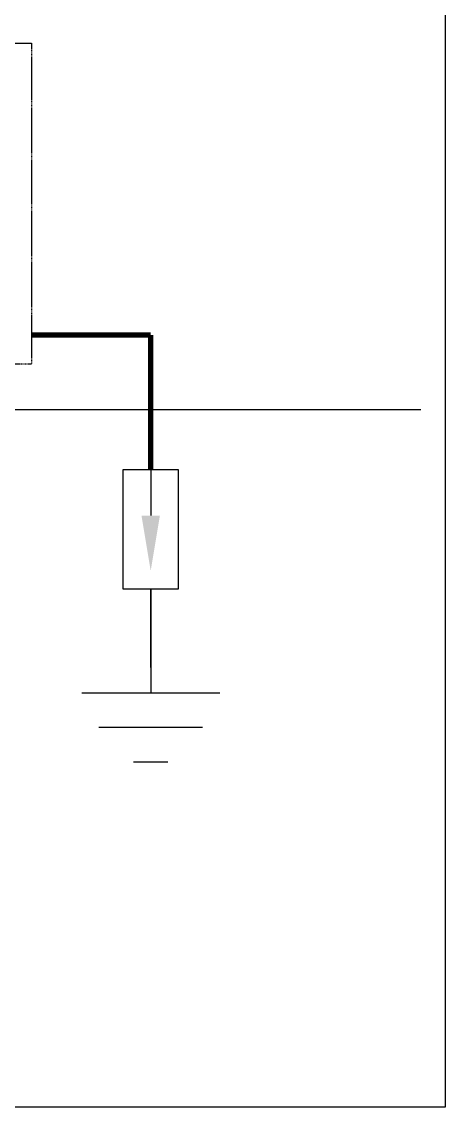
# Model space of a CAD drawing. Extents: x -137808 to 103746506, y -332957 to -111547.
# Drawn here: x 43057 to 45821, y -162320 to -155242 of the extents above; entities that cross this region are included whole.
import ezdxf

# ---------------------------------------------------------------- set-up
doc = ezdxf.new("R2010")
doc.units = 0
doc.header["$LTSCALE"] = 25
doc.header["$MEASUREMENT"] = 0
doc.linetypes.add('DASH', pattern=[0.35, 0.25, -0.1])
doc.layers.get('0').update_dxf_attribs({"linetype": 'CONTINUOUS'})
doc.layers.add('EQUIP-设备', color=3, linetype='CONTINUOUS')
doc.layers.add('电-接地防雷-表格', color=3, linetype='CONTINUOUS')
doc.styles.get("Standard").update_dxf_attribs({"font": 'GBENOR', "bigfont": 'GBCBIG'})

msp = doc.modelspace()

# ---------------------------------------------------------------- linework, layer by layer
at = {"color": 2}
msp.add_lwpolyline([(27331.3, -152063.6), (45820.6, -152063.6), (45820.6, -162319.8), (27331.3, -162319.8)], close=True, dxfattribs=at)
at = {"layer": 'EQUIP-设备'}
for p, q in [((43898.7, -157284.5), (43898.7, -158462.3)), ((43718.7, -158942.3), (43718.7, -158162.3)), ((43718.7, -158162.3), (44078.7, -158162.3)), ((44078.7, -158162.3), (44078.7, -158942.3)), ((44078.7, -158942.3), (43718.7, -158942.3)), ((43898.7, -158942.3), (43898.7, -159617.3)), ((43898.7, -159452.3), (43898.7, -158942.3)), ((43448.7, -159617.3), (44348.7, -159617.3)), ((43561.2, -159842.3), (44236.2, -159842.3)), ((43786.2, -160067.3), (44011.2, -160067.3))]:
    msp.add_line(p, q, dxfattribs=at)
at = {"layer": 'EQUIP-设备', "const_width": 36, "flags": 128}
for points in [[(43898.7, -157284.5), (43120.2, -157284.5)], [(43898.7, -157284.5), (43898.7, -158162.3)]]:
    msp.add_lwpolyline(points, dxfattribs=at)
at = {"layer": 'EQUIP-设备'}
for points in [[(43898.7, -158792.3), (43958.7, -158432.3), (43838.7, -158432.3), (43898.7, -158792.3)], [(43958.7, -158462.3), (43838.7, -158462.3), (43898.7, -158822.3), (43838.7, -158462.3)], [(43838.7, -158462.3), (43898.7, -158822.3), (43958.7, -158462.3), (43838.7, -158462.3)]]:
    msp.add_solid(points, dxfattribs=at)
at = {"layer": '电-接地防雷-表格', "color": 2}
msp.add_line((27769.9, -157769.4), (45660, -157769.4), dxfattribs=at)
at = {"layer": '电-接地防雷-表格', "color": 2, "linetype": 'DASH'}
msp.add_lwpolyline([(30887.1, -155382.5), (43120.2, -155382.5), (43120.2, -157473.6), (30887.1, -157473.6)], close=True, dxfattribs=at)

# ---------------------------------------------------------------- texts
at = {"layer": 'EQUIP-设备', "flags": 9}
msp.add_attdef('S', (43898.7, -159452.3), '接地', height=0.012, dxfattribs=at)
msp.add_attdef('S', (43898.7, -159452.3), '避雷器', height=0.012, rotation=180, dxfattribs=at)

doc.saveas('drawing.dxf')
